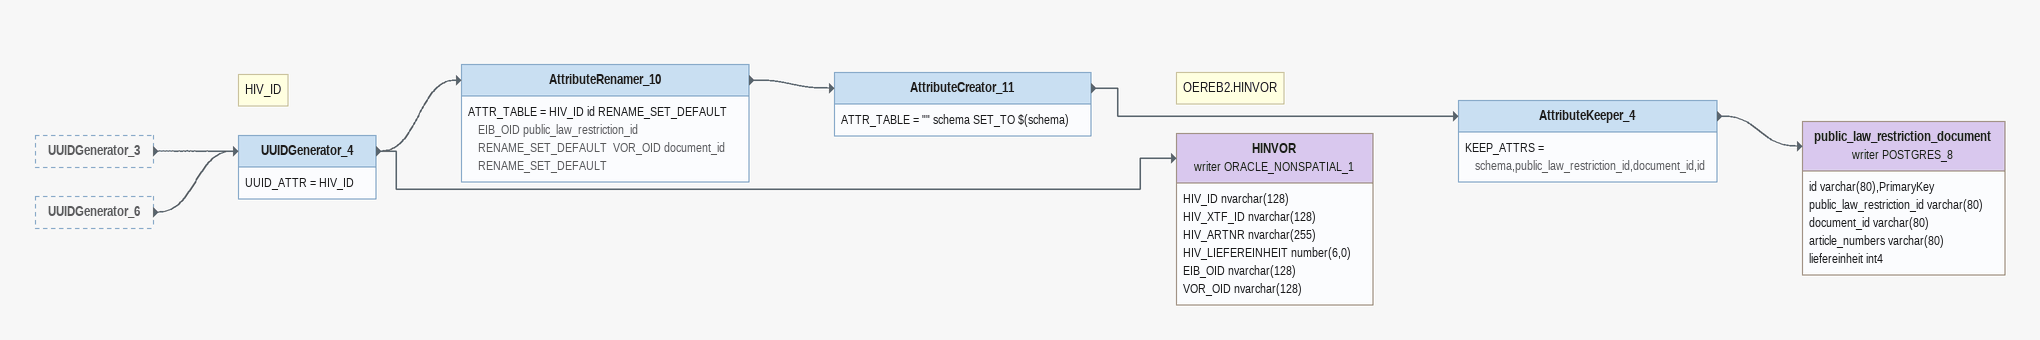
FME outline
UUIDGenerator_3 [outside]
    -> UUIDGenerator_4
UUIDGenerator_6 [outside]
    -> UUIDGenerator_4
Note: HIV_ID
UUIDGenerator_4
    UUID_ATTR = HIV_ID
    -> HINVOR (writer ORACLE_NONSPATIAL_1)
    -> AttributeRenamer_10
AttributeRenamer_10
    ATTR_TABLE = HIV_ID id RENAME_SET_DEFAULT  EIB_OID public_law_restriction_id RENAME_SET_DEFAULT  VOR_OID document_id RENAME_SET_DEFAULT
    -> AttributeCreator_11
AttributeCreator_11
    ATTR_TABLE = "" schema SET_TO $(schema)
    -> AttributeKeeper_4
AttributeKeeper_4
    KEEP_ATTRS = schema,public_law_restriction_id,document_id,id
    -> public_law_restriction_document (writer POSTGRES_8)
public_law_restriction_document (writer POSTGRES_8)
    attributes: id varchar(80),PrimaryKey, public_law_restriction_id varchar(80), document_id varchar(80), article_numbers varchar(80), liefereinheit int4
Note: OEREB2.HINVOR
HINVOR (writer ORACLE_NONSPATIAL_1)
    attributes: HIV_ID nvarchar(128), HIV_XTF_ID nvarchar(128), HIV_ARTNR nvarchar(255), HIV_LIEFEREINHEIT number(6,0), EIB_OID nvarchar(128), VOR_OID nvarchar(128)
